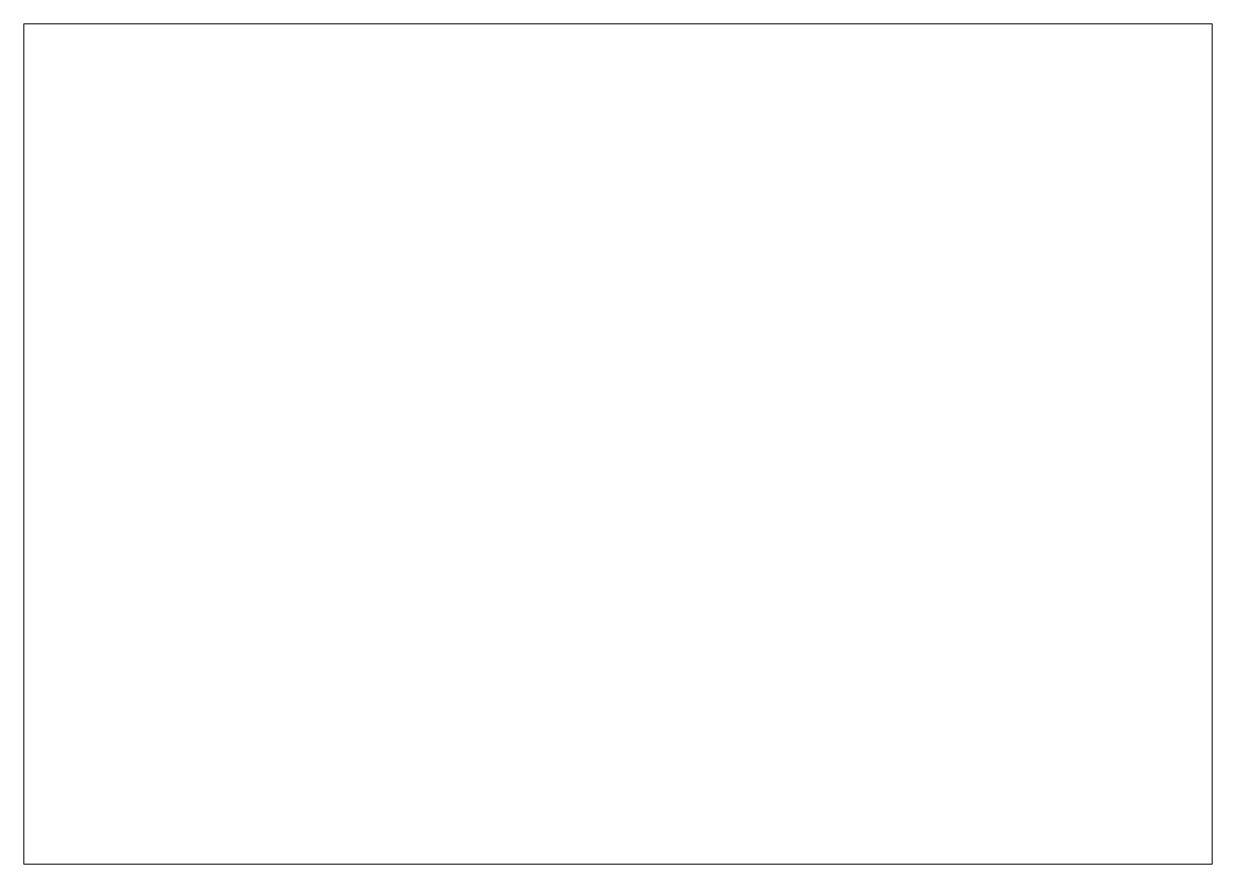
# Paper-space layout 'HDM_24' of a CAD drawing. Header units: millimetres. Extents: x 0 to 420, y 0 to 297.
# The model-space entities are those that its viewports show. They can reach past a viewport. Long polylines and large blocks are cut down to what shows.
import ezdxf

# ---------------------------------------------------------------- set-up
doc = ezdxf.new("R2010")
doc.units = ezdxf.units.MM
doc.layers.add('0-图框图名', color=2, linetype='Continuous')
doc.layers.add('AA_填充算量层', color=7, linetype='Continuous')

msp = doc.modelspace()

# ---------------------------------------------------------------- hatches: boundary and pattern name
at = {"layer": 'AA_填充算量层', "true_color": 0xffd700}
h = msp.add_hatch(dxfattribs=at)
h.set_pattern_fill('ANSI31', color=40, scale=0.8)
h.paths.add_polyline_path([(1003.7254, -1429.315), (1004.2236, -1428.2473), (1006.2703, -1428.2175), (1005.7594, -1429.315)])
at = {"layer": 'AA_填充算量层', "true_color": 0x6464ff}
h = msp.add_hatch(dxfattribs=at)
h.set_pattern_fill('ANSI31', color=171, scale=0.8)
h.paths.add_polyline_path([(789.7347, -1443.9221), (787.8332, -1444.0665), (788.1266, -1443.5412), (789.7347, -1443.9221)])
h = msp.add_hatch(dxfattribs=at)
h.set_pattern_fill('ANSI31', color=171, scale=0.8)
h.paths.add_polyline_path([(734.0932, -1569.7985), (734.743, -1569.3117), (735.5864, -1570.0582)])

psp = doc.layouts.new('HDM_24')

# ---------------------------------------------------------------- viewports
at = {"layer": '0-图框图名'}
psp.add_viewport(center=(210, 148.5), size=(420, 297), view_center_point=(840, -1485), view_height=297, dxfattribs=at)

doc.saveas('drawing.dxf')
